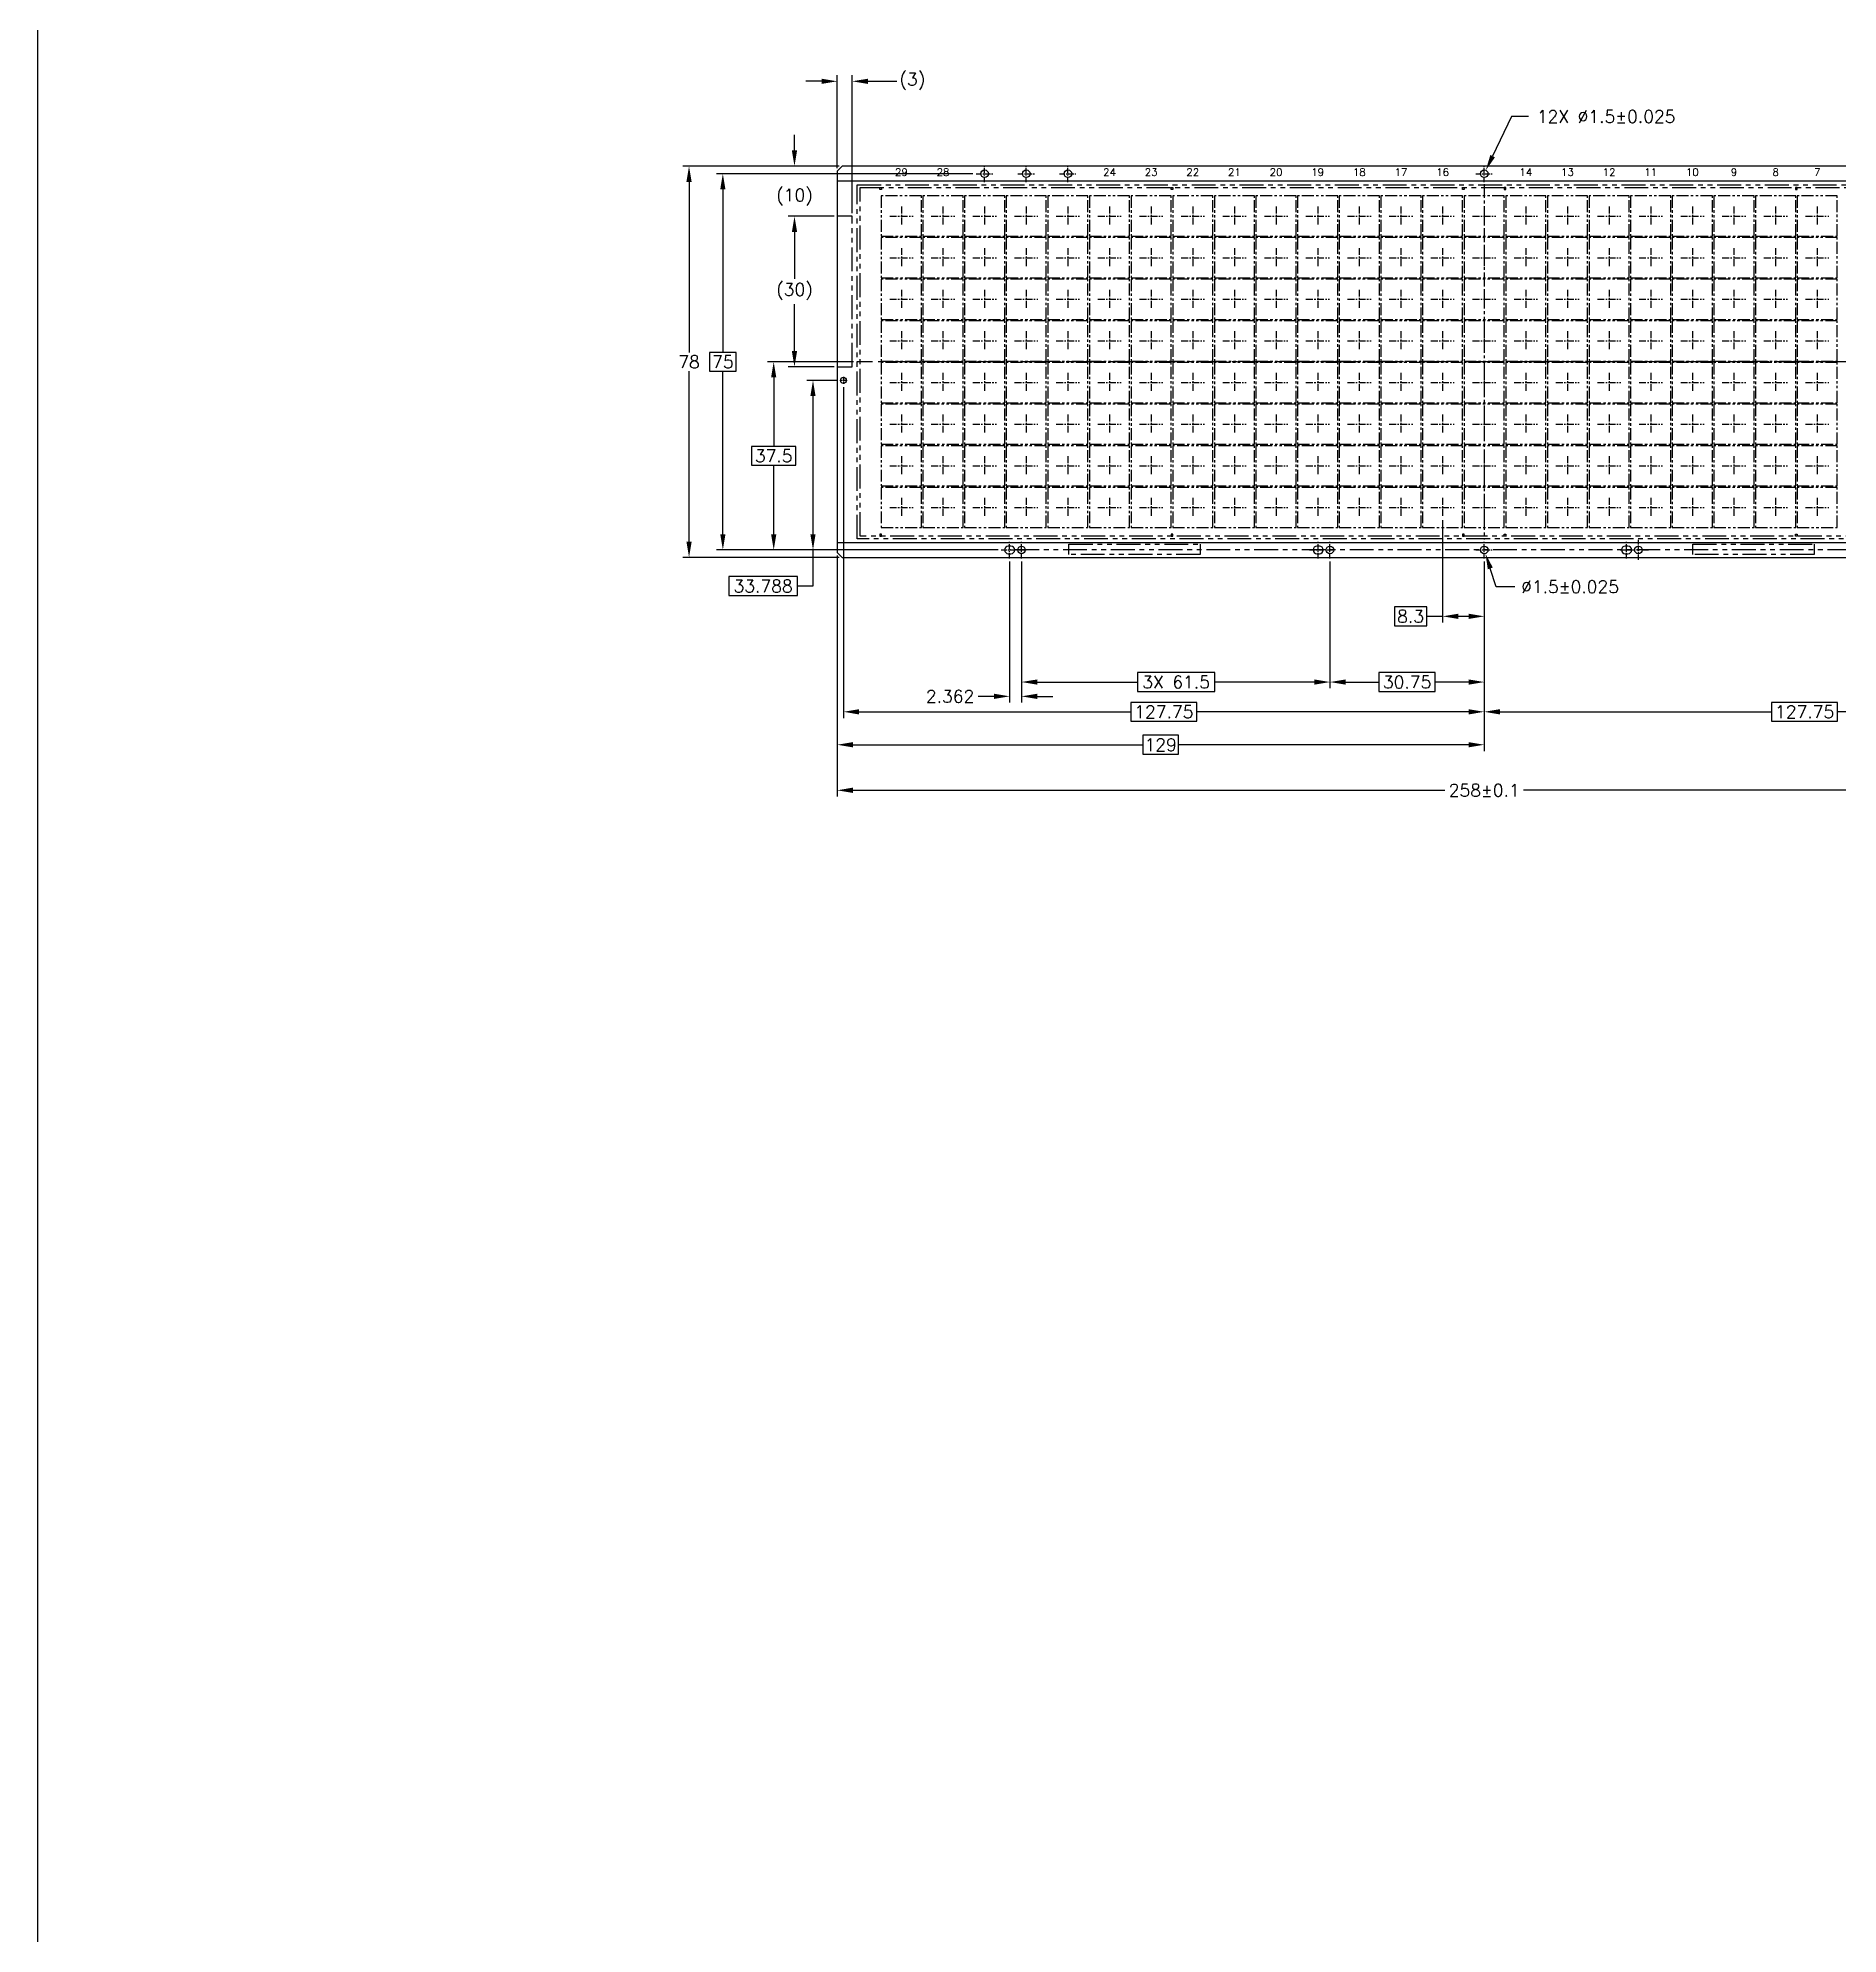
# Model space of a CAD drawing. Header units: millimetres. Extents: x 57 to 1212, y -970 to 358.
# Drawn here: x 57.5 to 416.4, y -292.8 to 85.2 of the extents above; entities that cross this region are included whole.
import ezdxf

# ---------------------------------------------------------------- set-up
doc = ezdxf.new("R2010")
doc.units = ezdxf.units.MM
doc.header["$LTSCALE"] = 0.3
doc.linetypes.add('CENTER', pattern=[14.705263, 9.190789, -1.838158, 1.838158, -1.838158])
doc.linetypes.add('PHANTOM2', pattern=[31.75, 15.875, -3.175, 3.175, -3.175, 3.175, -3.175])
for name, color, linetype in [('CENTER', 2, 'CENTER'), ('DIM', 3, 'Continuous'), ('PHANTOM', 4, 'PHANTOM2'), ('PKG', 4, 'PHANTOM2')]:
    doc.layers.add(name, color=color, linetype=linetype)
doc.layers.add('MOLD', color=1, linetype='PHANTOM2', plot=False)
doc.layers.add('TAPE', color=40, linetype='Continuous', plot=False)
doc.styles.get("Standard").update_dxf_attribs({"font": 'simplex.shx'})
doc.dimstyles.new('ASECL', dxfattribs={"dimscale": 0, "dimtxt": 2, "dimasz": 2.5, "dimexe": 1, "dimexo": 0.5, "dimgap": 0.5, "dimtad": 0, "dimtih": 1, "dimtoh": 1, "dimdec": 3, "dimzin": 9, "dimdsep": 46, "dimtxsty": 'Standard', "dimcen": 0.7, "dimclrd": 256, "dimclre": 256, "dimclrt": 2, "dimadec": 0, "dimazin": 3, "dimtfac": 1, "dimtdec": 3, "dimtofl": 0, "dimtmove": 0, "dimatfit": 3, "dimfxl": 0, "dimtolj": 1, "dimtzin": 0, "dimlwd": -1, "dimlwe": -1, "dimarcsym": 0})

# ---------------------------------------------------------------- blocks, each defined once
blk = doc.blocks.new('8X8')
at = {"layer": 'CENTER', "ltscale": 0.5}
for p, q in [((223.08, 151.76), (227.75, 151.76)), ((225.41, 153.68), (225.41, 149.83))]:
    blk.add_line(p, q, dxfattribs=at)
at = {"layer": 'PKG', "ltscale": 0.5}
blk.add_lwpolyline([(221.41, 147.76), (229.41, 147.76), (229.41, 155.76), (221.41, 155.76)], close=True, dxfattribs=at)
blk = doc.blocks.new('*D27')
at = {"layer": 'DEFPOINTS', "color": 0, "ltscale": 0.1}
for p in [(217.81, 59.67), (187.28, -18.33), (217.81, -18.33)]:
    blk.add_point(p, dxfattribs=at)
at = {"layer": 'DIM', "ltscale": 0.1}
for p, q in [((217.19, 59.67), (186.03, 59.67)), ((187.28, 56.54), (187.28, 22.54)), ((187.28, -15.21), (187.28, 18.79)), ((217.19, -18.33), (186.03, -18.33))]:
    blk.add_line(p, q, dxfattribs=at)
for points in [[(186.76, 56.54), (187.8, 56.54), (187.28, 59.67)], [(186.76, -15.21), (187.8, -15.21), (187.28, -18.33)]]:
    blk.add_solid(points, dxfattribs=at)
at = {"layer": 'DIM', "color": 2, "ltscale": 0.1, "insert": (187.28, 20.67), "char_height": 2.5, "attachment_point": 5}
blk.add_mtext('\\A1;78', dxfattribs=at)
blk = doc.blocks.new('*D28')
at = {"layer": 'DEFPOINTS', "color": 0, "ltscale": 0.1}
for p in [(244.51, 58.17), (194.02, -16.83), (249.5, -16.83)]:
    blk.add_point(p, dxfattribs=at)
at = {"layer": 'DIM', "ltscale": 0.1}
for p, q in [((243.89, 58.17), (192.77, 58.17)), ((194.02, 55.04), (194.02, 22.54)), ((196.67, 22.54), (191.37, 22.54)), ((191.37, 22.54), (191.37, 18.79)), ((196.67, 18.79), (196.67, 22.54)), ((191.37, 18.79), (196.67, 18.79)), ((194.02, -13.71), (194.02, 18.79)), ((248.88, -16.83), (192.77, -16.83))]:
    blk.add_line(p, q, dxfattribs=at)
for points in [[(193.5, 55.04), (194.54, 55.04), (194.02, 58.17)], [(193.5, -13.71), (194.54, -13.71), (194.02, -16.83)]]:
    blk.add_solid(points, dxfattribs=at)
at = {"layer": 'DIM', "color": 2, "ltscale": 0.1, "insert": (194.02, 20.67), "char_height": 2.5, "attachment_point": 5}
blk.add_mtext('\\A1;75', dxfattribs=at)
blk = doc.blocks.new('*D29')
at = {"layer": 'DEFPOINTS', "color": 0, "ltscale": 0.1}
for p in [(220.71, 20.67), (204.16, -16.83), (249.5, -16.83)]:
    blk.add_point(p, dxfattribs=at)
at = {"layer": 'DIM', "ltscale": 0.1}
for p, q in [((220.09, 20.67), (202.91, 20.67)), ((204.16, 17.54), (204.16, 3.79)), ((208.59, 3.79), (199.72, 3.79)), ((199.72, 3.79), (199.72, 0.04)), ((208.59, 0.04), (208.59, 3.79)), ((199.72, 0.04), (208.59, 0.04)), ((204.16, -13.71), (204.16, 0.04)), ((248.88, -16.83), (202.91, -16.83))]:
    blk.add_line(p, q, dxfattribs=at)
for points in [[(203.64, 17.54), (204.68, 17.54), (204.16, 20.67)], [(203.64, -13.71), (204.68, -13.71), (204.16, -16.83)]]:
    blk.add_solid(points, dxfattribs=at)
at = {"layer": 'DIM', "color": 2, "ltscale": 0.1, "insert": (204.16, 1.92), "char_height": 2.5, "attachment_point": 5}
blk.add_mtext('\\A1;37.5', dxfattribs=at)
blk = doc.blocks.new('*D30')
at = {"layer": 'DEFPOINTS', "color": 0, "ltscale": 0.1}
for p in [(345.49, 57.49), (346.14, 58.84)]:
    blk.add_point(p, dxfattribs=at)
at = {"layer": 'DIM', "ltscale": 0.1}
for p, q in [((351.25, 69.55), (347.49, 61.66)), ((354.62, 69.55), (351.25, 69.55))]:
    blk.add_line(p, q, dxfattribs=at)
blk.add_solid([(347.02, 61.89), (347.96, 61.44), (346.14, 58.84)], dxfattribs=at)
at = {"layer": 'DIM', "color": 2, "ltscale": 0.1, "insert": (370.12, 69.55), "char_height": 2.5, "attachment_point": 5}
blk.add_mtext('\\A1;12X ∅1.5%%P0.025', dxfattribs=at)
blk = doc.blocks.new('*D33')
at = {"layer": 'DEFPOINTS', "color": 0, "ltscale": 0.1}
for p in [(345.58, -16.12), (346.05, -17.54)]:
    blk.add_point(p, dxfattribs=at)
at = {"layer": 'DIM', "ltscale": 0.1}
for p, q in [((348.22, -24.16), (347.02, -20.51)), ((351.89, -24.16), (348.22, -24.16))]:
    blk.add_line(p, q, dxfattribs=at)
blk.add_solid([(347.52, -20.35), (346.53, -20.68), (346.05, -17.54)], dxfattribs=at)
at = {"layer": 'DIM', "color": 2, "ltscale": 0.1, "insert": (362.93, -24.16), "char_height": 2.5, "attachment_point": 5}
blk.add_mtext('\\A1;∅1.5%%P0.025', dxfattribs=at)
blk = doc.blocks.new('*D34')
at = {"layer": 'DEFPOINTS', "color": 0, "ltscale": 0.1}
for p in [(337.51, -10.31), (345.81, -18.53), (337.51, -30.07)]:
    blk.add_point(p, dxfattribs=at)
at = {"layer": 'DIM', "ltscale": 0.1}
for p, q in [((337.51, -10.93), (337.51, -31.32)), ((345.81, -19.16), (345.81, -31.32)), ((334.39, -28.2), (327.9, -28.2)), ((327.9, -28.2), (327.9, -31.95)), ((334.39, -31.95), (334.39, -28.2)), ((337.51, -30.07), (334.39, -30.07)), ((342.69, -30.07), (340.64, -30.07)), ((327.9, -31.95), (334.39, -31.95))]:
    blk.add_line(p, q, dxfattribs=at)
for points in [[(340.64, -29.55), (340.64, -30.59), (337.51, -30.07)], [(342.69, -29.55), (342.69, -30.59), (345.81, -30.07)]]:
    blk.add_solid(points, dxfattribs=at)
at = {"layer": 'DIM', "color": 2, "ltscale": 0.1, "insert": (331.14, -30.07), "char_height": 2.5, "attachment_point": 5}
blk.add_mtext('\\A1;8.3', dxfattribs=at)
blk = doc.blocks.new('*D35')
at = {"layer": 'DEFPOINTS', "color": 0, "ltscale": 0.1}
for p in [(315.06, -18.53), (345.81, -18.53), (345.81, -43.17)]:
    blk.add_point(p, dxfattribs=at)
at = {"layer": 'DIM', "ltscale": 0.1}
for p, q in [((315.06, -19.16), (315.06, -44.42)), ((345.81, -19.16), (345.81, -44.42)), ((336.06, -41.29), (324.81, -41.29)), ((324.81, -41.29), (324.81, -45.04)), ((336.06, -45.04), (336.06, -41.29)), ((318.19, -43.17), (324.81, -43.17)), ((324.81, -45.04), (336.06, -45.04)), ((342.69, -43.17), (336.06, -43.17))]:
    blk.add_line(p, q, dxfattribs=at)
for points in [[(318.19, -42.65), (318.19, -43.69), (315.06, -43.17)], [(342.69, -42.65), (342.69, -43.69), (345.81, -43.17)]]:
    blk.add_solid(points, dxfattribs=at)
at = {"layer": 'DIM', "color": 2, "ltscale": 0.1, "insert": (330.44, -43.17), "char_height": 2.5, "attachment_point": 5}
blk.add_mtext('\\A1;30.75', dxfattribs=at)
blk = doc.blocks.new('*D36')
at = {"layer": 'DEFPOINTS', "color": 0, "ltscale": 0.1}
for p in [(216.81, -17.33), (345.81, -18.53), (216.81, -55.67)]:
    blk.add_point(p, dxfattribs=at)
at = {"layer": 'DIM', "ltscale": 0.1}
for p, q in [((216.81, -17.96), (216.81, -56.92)), ((345.81, -19.16), (345.81, -56.92)), ((219.94, -55.67), (277.77, -55.67)), ((284.86, -53.79), (277.77, -53.79)), ((277.77, -53.79), (277.77, -57.54)), ((284.86, -57.54), (284.86, -53.79)), ((342.69, -55.67), (284.86, -55.67)), ((277.77, -57.54), (284.86, -57.54))]:
    blk.add_line(p, q, dxfattribs=at)
for points in [[(219.94, -55.15), (219.94, -56.19), (216.81, -55.67)], [(342.69, -55.15), (342.69, -56.19), (345.81, -55.67)]]:
    blk.add_solid(points, dxfattribs=at)
at = {"layer": 'DIM', "color": 2, "ltscale": 0.1, "insert": (281.31, -55.67), "char_height": 2.5, "attachment_point": 5}
blk.add_mtext('\\A1;129', dxfattribs=at)
blk = doc.blocks.new('*D37')
at = {"layer": 'DEFPOINTS', "color": 0, "ltscale": 0.1}
for p in [(216.81, -17.33), (474.81, -17.33), (474.81, -64.75)]:
    blk.add_point(p, dxfattribs=at)
at = {"layer": 'DIM', "ltscale": 0.1}
for p, q in [((216.81, -17.96), (216.81, -66)), ((474.81, -17.96), (474.81, -66)), ((219.94, -64.75), (337.99, -64.75)), ((471.69, -64.75), (353.64, -64.75))]:
    blk.add_line(p, q, dxfattribs=at)
for points in [[(219.94, -64.22), (219.94, -65.27), (216.81, -64.75)], [(471.69, -64.22), (471.69, -65.27), (474.81, -64.75)]]:
    blk.add_solid(points, dxfattribs=at)
at = {"layer": 'DIM', "color": 2, "ltscale": 0.1, "insert": (345.81, -64.75), "char_height": 2.5, "attachment_point": 5}
blk.add_mtext('\\A1;258%%P0.1', dxfattribs=at)
blk = doc.blocks.new('*D38')
at = {"layer": 'DEFPOINTS', "color": 0, "linetype": 'ByBlock', "ltscale": 0.05}
for p in [(218.06, 16.27), (345.81, -18.53), (345.81, -49.1)]:
    blk.add_point(p, dxfattribs=at)
at = {"layer": 'DIM', "linetype": 'ByBlock', "ltscale": 0.05}
for p, q in [((218.06, 15.64), (218.06, -50.35)), ((345.81, -19.16), (345.81, -50.35)), ((221.19, -49.1), (275.36, -49.1)), ((288.52, -47.23), (275.36, -47.23)), ((275.36, -47.23), (275.36, -50.98)), ((288.52, -50.98), (288.52, -47.23)), ((342.69, -49.1), (288.52, -49.1)), ((275.36, -50.98), (288.52, -50.98))]:
    blk.add_line(p, q, dxfattribs=at)
for points in [[(221.19, -48.58), (221.19, -49.63), (218.06, -49.1)], [(342.69, -48.58), (342.69, -49.63), (345.81, -49.1)]]:
    blk.add_solid(points, dxfattribs=at)
at = {"layer": 'DIM', "color": 2, "linetype": 'ByBlock', "ltscale": 0.05, "insert": (281.94, -49.1), "char_height": 2.5, "attachment_point": 5}
blk.add_mtext('\\A1;127.75', dxfattribs=at)
blk = doc.blocks.new('*D39')
at = {"layer": 'DEFPOINTS', "color": 0, "ltscale": 0.1}
for p in [(473.56, 22.27), (345.81, -18.53), (345.81, -49.1)]:
    blk.add_point(p, dxfattribs=at)
at = {"layer": 'DIM', "ltscale": 0.1}
for p, q in [((473.56, 21.64), (473.56, -50.35)), ((345.81, -19.16), (345.81, -50.35)), ((348.94, -49.1), (403.11, -49.1)), ((416.27, -47.23), (403.11, -47.23)), ((403.11, -47.23), (403.11, -50.98)), ((416.27, -50.98), (416.27, -47.23)), ((470.44, -49.1), (416.27, -49.1)), ((403.11, -50.98), (416.27, -50.98))]:
    blk.add_line(p, q, dxfattribs=at)
for points in [[(348.94, -48.58), (348.94, -49.63), (345.81, -49.1)], [(470.44, -48.58), (470.44, -49.63), (473.56, -49.1)]]:
    blk.add_solid(points, dxfattribs=at)
at = {"layer": 'DIM', "color": 2, "ltscale": 0.1, "insert": (409.69, -49.1), "char_height": 2.5, "attachment_point": 5}
blk.add_mtext('\\A1;127.75', dxfattribs=at)
blk = doc.blocks.new('*D40')
at = {"layer": 'DEFPOINTS', "color": 0, "ltscale": 0.1}
for p in [(217.38, 16.96), (211.99, -16.83), (249.5, -16.83)]:
    blk.add_point(p, dxfattribs=at)
at = {"layer": 'DIM', "ltscale": 0.1}
for p, q in [((216.75, 16.96), (210.74, 16.96)), ((211.99, 13.83), (211.99, -13.71)), ((248.88, -16.83), (210.74, -16.83)), ((211.99, -16.83), (211.99, -24.04)), ((208.87, -22.16), (195.24, -22.16)), ((195.24, -22.16), (195.24, -25.91)), ((208.87, -25.91), (208.87, -22.16)), ((195.24, -25.91), (208.87, -25.91)), ((211.99, -24.04), (208.87, -24.04))]:
    blk.add_line(p, q, dxfattribs=at)
for points in [[(211.47, 13.83), (212.51, 13.83), (211.99, 16.96)], [(211.47, -13.71), (212.51, -13.71), (211.99, -16.83)]]:
    blk.add_solid(points, dxfattribs=at)
at = {"layer": 'DIM', "color": 2, "ltscale": 0.1, "insert": (202.05, -24.04), "char_height": 2.5, "attachment_point": 5}
blk.add_mtext('\\A1;33.788', dxfattribs=at)
blk = doc.blocks.new('*D43')
at = {"layer": 'DEFPOINTS', "color": 0, "ltscale": 0.1}
for p in [(219.81, 76.58), (216.81, 58.67), (219.81, 49.67)]:
    blk.add_point(p, dxfattribs=at)
at = {"layer": 'DIM', "ltscale": 0.1}
for p, q in [((213.69, 76.58), (210.56, 76.58)), ((216.81, 59.29), (216.81, 77.83)), ((219.81, 50.29), (219.81, 77.83)), ((222.94, 76.58), (228.73, 76.58))]:
    blk.add_line(p, q, dxfattribs=at)
for points in [[(213.69, 77.1), (213.69, 76.06), (216.81, 76.58)], [(222.94, 77.1), (222.94, 76.06), (219.81, 76.58)]]:
    blk.add_solid(points, dxfattribs=at)
at = {"layer": 'DIM', "color": 2, "ltscale": 0.1, "insert": (231.8, 76.58), "char_height": 2.5, "attachment_point": 5}
blk.add_mtext('\\A1;(3)', dxfattribs=at)
blk = doc.blocks.new('*D44')
at = {"layer": 'DEFPOINTS', "color": 0, "ltscale": 0.1}
for p in [(217.81, 59.67), (208.3, 49.67), (216.81, 49.67)]:
    blk.add_point(p, dxfattribs=at)
at = {"layer": 'DIM', "ltscale": 0.1}
for p, q in [((208.3, 62.79), (208.3, 65.92)), ((217.19, 59.67), (207.05, 59.67)), ((216.19, 49.67), (207.05, 49.67)), ((208.3, 46.54), (208.3, 43.42))]:
    blk.add_line(p, q, dxfattribs=at)
for points in [[(207.78, 62.79), (208.82, 62.79), (208.3, 59.67)], [(207.78, 46.54), (208.82, 46.54), (208.3, 49.67)]]:
    blk.add_solid(points, dxfattribs=at)
at = {"layer": 'DIM', "color": 2, "ltscale": 0.1, "insert": (208.3, 53.5), "char_height": 2.5, "attachment_point": 5}
blk.add_mtext('\\A1;(10)', dxfattribs=at)
blk = doc.blocks.new('*D45')
at = {"layer": 'DEFPOINTS', "color": 0, "ltscale": 0.1}
for p in [(216.81, 49.67), (208.3, 19.67), (216.81, 19.67)]:
    blk.add_point(p, dxfattribs=at)
at = {"layer": 'DIM', "ltscale": 0.1}
for p, q in [((216.19, 49.67), (207.05, 49.67)), ((208.3, 46.54), (208.3, 37.2)), ((208.3, 22.79), (208.3, 32.14)), ((216.19, 19.67), (207.05, 19.67))]:
    blk.add_line(p, q, dxfattribs=at)
for points in [[(207.78, 46.54), (208.82, 46.54), (208.3, 49.67)], [(207.78, 22.79), (208.82, 22.79), (208.3, 19.67)]]:
    blk.add_solid(points, dxfattribs=at)
at = {"layer": 'DIM', "color": 2, "ltscale": 0.1, "insert": (208.3, 34.67), "char_height": 2.5, "attachment_point": 5}
blk.add_mtext('\\A1;(30)', dxfattribs=at)
blk = doc.blocks.new('*D47')
at = {"layer": 'DEFPOINTS', "color": 0, "ltscale": 0.1}
for p in [(253.56, -18.53), (315.06, -18.53), (315.06, -43.17)]:
    blk.add_point(p, dxfattribs=at)
at = {"layer": 'DIM', "ltscale": 0.1}
for p, q in [((253.56, -19.16), (253.56, -44.42)), ((315.06, -19.16), (315.06, -44.42)), ((292.09, -41.29), (276.67, -41.29)), ((276.67, -41.29), (276.67, -45.04)), ((292.09, -45.04), (292.09, -41.29)), ((256.69, -43.17), (276.67, -43.17)), ((276.67, -45.04), (292.09, -45.04)), ((311.94, -43.17), (292.09, -43.17))]:
    blk.add_line(p, q, dxfattribs=at)
for points in [[(256.69, -42.65), (256.69, -43.69), (253.56, -43.17)], [(311.94, -42.65), (311.94, -43.69), (315.06, -43.17)]]:
    blk.add_solid(points, dxfattribs=at)
at = {"layer": 'DIM', "color": 2, "ltscale": 0.1, "insert": (284.38, -43.17), "char_height": 2.5, "attachment_point": 5}
blk.add_mtext('\\A1;3X 61.5', dxfattribs=at)
blk = doc.blocks.new('*D48')
at = {"layer": 'DEFPOINTS', "color": 0, "ltscale": 0.1}
for p in [(251.2, -18.53), (253.56, -18.53), (251.2, -46.02)]:
    blk.add_point(p, dxfattribs=at)
at = {"layer": 'DIM', "ltscale": 0.1}
for p, q in [((251.2, -19.16), (251.2, -47.27)), ((253.56, -19.16), (253.56, -47.27)), ((248.08, -46.02), (244.95, -46.02)), ((256.69, -46.02), (259.81, -46.02))]:
    blk.add_line(p, q, dxfattribs=at)
for points in [[(248.08, -45.5), (248.08, -46.54), (251.2, -46.02)], [(256.69, -45.5), (256.69, -46.54), (253.56, -46.02)]]:
    blk.add_solid(points, dxfattribs=at)
at = {"layer": 'DIM', "color": 2, "ltscale": 0.1, "insert": (239.33, -46.02), "char_height": 2.5, "attachment_point": 5}
blk.add_mtext('\\A1;2.362', dxfattribs=at)

msp = doc.modelspace()

# ---------------------------------------------------------------- linework, layer by layer
at = {"ltscale": 0.5}
for p, q in [((216.8136, 58.6683), (217.8136, 59.6683)), ((473.8136, 59.6683), (217.8136, 59.6683)), ((217.8136, -18.3317), (473.8136, -18.3317))]:
    msp.add_line(p, q, dxfattribs=at)
at = {"linetype": 'ByBlock', "ltscale": 0.05}
msp.add_line((216.8136, 58.6683), (216.8136, -17.3317), dxfattribs=at)
at = {"ltscale": 0.05}
msp.add_line((217.8136, -18.3317), (216.8136, -17.3317), dxfattribs=at)
at = {"ltscale": 0.5}
for points in [[(225.6386, 55.0183), (225.2886, 55.0183), (225.2886, 55.4183), (225.6386, 55.4183)], [(283.7386, 55.0183), (283.3886, 55.0183), (283.3886, 55.4183), (283.7386, 55.4183)], [(341.8386, 55.0183), (341.4886, 55.0183), (341.4886, 55.4183), (341.8386, 55.4183)], [(349.7886, 55.0183), (350.1386, 55.0183), (350.1386, 55.4183), (349.7886, 55.4183)], [(407.8886, 55.0183), (408.2386, 55.0183), (408.2386, 55.4183), (407.8886, 55.4183)], [(225.6386, -13.6817), (225.2886, -13.6817), (225.2886, -14.0817), (225.6386, -14.0817)], [(283.7386, -13.6817), (283.3886, -13.6817), (283.3886, -14.0817), (283.7386, -14.0817)], [(341.8386, -13.6817), (341.4886, -13.6817), (341.4886, -14.0817), (341.8386, -14.0817)], [(349.7886, -13.6817), (350.1386, -13.6817), (350.1386, -14.0817), (349.7886, -14.0817)], [(407.8886, -13.6817), (408.2386, -13.6817), (408.2386, -14.0817), (407.8886, -14.0817)], [(407.8886, -13.6817), (408.2386, -13.6817), (408.2386, -14.0817), (407.8886, -14.0817)]]:
    msp.add_lwpolyline(points, close=True, dxfattribs=at)
at = {"ltscale": 0.05}
for points in [[(251.4676, -16.0817), (250.9356, -16.0817, 1), (250.9356, -17.5817), (251.4676, -17.5817, 1)], [(312.9676, -16.0817), (312.4356, -16.0817, 1), (312.4356, -17.5817), (312.9676, -17.5817, 1)], [(374.4676, -16.0817), (373.9356, -16.0817, 1), (373.9356, -17.5817), (374.4676, -17.5817, 1)]]:
    msp.add_lwpolyline(points, format="xyb", close=True, dxfattribs=at)
for centre in [(246.2136, 58.1683), (254.5136, 58.1683), (262.8136, 58.1683), (345.8136, 58.1683), (253.5636, -16.8317), (315.0636, -16.8317), (345.8136, -16.8317), (376.5636, -16.8317)]:
    msp.add_circle(centre, 0.75)
msp.add_circle((218.0636, 16.9563), 0.6, dxfattribs=at)
at = {"layer": 'CENTER', "ltscale": 0.4}
for p, q in [((244.5136, 58.1683), (247.9136, 58.1683)), ((246.2136, 56.4683), (246.2136, 59.8683)), ((246.2136, 56.4683), (246.2136, 59.8683)), ((252.8136, 58.1683), (256.2136, 58.1683)), ((254.5136, 56.4683), (254.5136, 59.8683)), ((254.5136, 56.4683), (254.5136, 59.8683)), ((261.1136, 58.1683), (264.5136, 58.1683)), ((262.8136, 56.4683), (262.8136, 59.8683)), ((262.8136, 56.4683), (262.8136, 59.8683)), ((344.1136, 58.1683), (347.5136, 58.1683)), ((345.8136, 56.4683), (345.8136, 59.8683)), ((345.8136, 56.4683), (345.8136, 59.8683)), ((345.8136, 56.4683), (345.8136, 59.8683)), ((376.5636, -18.8317), (376.5636, -14.8317)), ((249.5016, -16.8317), (254.5178, -16.8317)), ((251.2016, -18.5317), (251.2016, -15.1317)), ((253.5636, -18.5317), (253.5636, -15.1317)), ((311.0016, -16.8317), (315.9215, -16.8317)), ((312.7016, -18.5317), (312.7016, -15.1317)), ((315.0636, -18.5317), (315.0636, -15.1317)), ((344.1136, -16.8317), (347.5136, -16.8317)), ((345.8136, -18.5317), (345.8136, -15.1317)), ((374.2016, -18.5317), (374.2016, -15.1317))]:
    msp.add_line(p, q, dxfattribs=at)
at = {"layer": 'CENTER'}
for p, q in [((345.8136, 56.1015), (345.8136, -14.7648)), ((372.9175, -16.8317), (378.5636, -16.8317))]:
    msp.add_line(p, q, dxfattribs=at)
at = {"layer": 'CENTER', "ltscale": 2}
msp.add_line((470.9125, 20.6683), (220.7147, 20.6683), dxfattribs=at)
at = {"layer": 'CENTER', "ltscale": 0.2}
for p, q in [((218.75, 16.9563), (217.3772, 16.9563)), ((218.0636, 17.6428), (218.0636, 16.2699))]:
    msp.add_line(p, q, dxfattribs=at)
at = {"layer": 'DIM'}
msp.add_lwpolyline([(57.4644, 357.9149), (634.9146, 357.9149), (634.9146, -306.029), (57.4644, -306.029)], close=True, dxfattribs=at)
at = {"layer": 'MOLD'}
for p, q in [((220.8136, 55.9433), (470.8136, 55.9433)), ((220.8136, -14.6067), (220.8136, 55.9433)), ((221.3636, -14.0817), (221.3636, 55.4183)), ((221.3636, 55.4183), (470.2636, 55.4183)), ((470.8136, -14.6067), (220.8136, -14.6067)), ((470.2636, -14.0817), (221.3636, -14.0817))]:
    msp.add_line(p, q, dxfattribs=at)
at = {"layer": 'PHANTOM'}
for p, q in [((438.0636, -16.8317), (251.2016, -16.8317)), ((262.9922, -17.7308), (262.9922, -15.6701)), ((262.9922, -15.6701), (289.182, -15.6701)), ((289.182, -17.7308), (262.9922, -17.7308)), ((289.182, -15.6701), (289.182, -17.7308))]:
    msp.add_line(p, q, dxfattribs=at)
for points in [[(216.8136, 19.6683), (219.8136, 19.6683), (219.8136, 49.6683), (216.8136, 49.6683)], [(411.5944, -15.6701), (411.5944, -17.7308), (387.3836, -17.7308), (387.3836, -15.6701)]]:
    msp.add_lwpolyline(points, close=True, dxfattribs=at)
at = {"layer": 'TAPE', "ltscale": 0.05}
msp.add_lwpolyline([(216.8136, -15.3317), (474.8136, -15.3317), (474.8136, 56.6683), (216.8136, 56.6683)], close=True, dxfattribs=at)

# ---------------------------------------------------------------- block references
at = {"layer": 'DIM'}
for p in [(4.2, -102.0376), (12.5, -102.0376), (20.8, -102.0376), (29.1, -102.0376), (37.4, -102.0376), (45.7, -102.0376), (54, -102.0376), (62.3, -102.0376), (70.6, -102.0376), (78.9, -102.0376), (87.2, -102.0376), (95.5, -102.0376), (103.8, -102.0376), (112.1, -102.0376), (120.4, -102.0376), (128.7, -102.0376), (137, -102.0376), (145.3, -102.0376), (153.6, -102.0376), (161.9, -102.0376), (170.2, -102.0376), (178.5, -102.0376), (186.8, -102.0376), (4.2, -110.3376), (12.5, -110.3376), (20.8, -110.3376), (29.1, -110.3376), (37.4, -110.3376), (45.7, -110.3376), (54, -110.3376), (62.3, -110.3376), (70.6, -110.3376), (78.9, -110.3376), (87.2, -110.3376), (95.5, -110.3376), (103.8, -110.3376), (112.1, -110.3376), (120.4, -110.3376), (128.7, -110.3376), (137, -110.3376), (145.3, -110.3376), (153.6, -110.3376), (161.9, -110.3376), (170.2, -110.3376), (178.5, -110.3376), (186.8, -110.3376), (4.2, -118.6376), (12.5, -118.6376), (20.8, -118.6376), (29.1, -118.6376), (37.4, -118.6376), (45.7, -118.6376), (54, -118.6376), (62.3, -118.6376), (70.6, -118.6376), (78.9, -118.6376), (87.2, -118.6376), (95.5, -118.6376), (103.8, -118.6376), (112.1, -118.6376), (120.4, -118.6376), (128.7, -118.6376), (137, -118.6376), (145.3, -118.6376), (153.6, -118.6376), (161.9, -118.6376), (170.2, -118.6376), (178.5, -118.6376), (186.8, -118.6376), (4.2, -126.9376), (12.5, -126.9376), (20.8, -126.9376), (29.1, -126.9376), (37.4, -126.9376), (45.7, -126.9376), (54, -126.9376), (62.3, -126.9376), (70.6, -126.9376), (78.9, -126.9376), (87.2, -126.9376), (95.5, -126.9376), (103.8, -126.9376), (112.1, -126.9376), (120.4, -126.9376), (128.7, -126.9376), (137, -126.9376), (145.3, -126.9376), (153.6, -126.9376), (161.9, -126.9376), (170.2, -126.9376), (178.5, -126.9376), (186.8, -126.9376), (4.2, -135.2376), (12.5, -135.2376), (20.8, -135.2376), (29.1, -135.2376), (37.4, -135.2376), (45.7, -135.2376), (54, -135.2376), (62.3, -135.2376), (70.6, -135.2376), (78.9, -135.2376), (87.2, -135.2376), (95.5, -135.2376), (103.8, -135.2376), (112.1, -135.2376), (120.4, -135.2376), (128.7, -135.2376), (137, -135.2376), (145.3, -135.2376), (153.6, -135.2376), (161.9, -135.2376), (170.2, -135.2376), (178.5, -135.2376), (186.8, -135.2376), (4.2, -143.5376), (12.5, -143.5376), (20.8, -143.5376), (29.1, -143.5376), (37.4, -143.5376), (45.7, -143.5376), (54, -143.5376), (62.3, -143.5376), (70.6, -143.5376), (78.9, -143.5376), (87.2, -143.5376), (95.5, -143.5376), (103.8, -143.5376), (112.1, -143.5376), (120.4, -143.5376), (128.7, -143.5376), (137, -143.5376), (145.3, -143.5376), (153.6, -143.5376), (161.9, -143.5376), (170.2, -143.5376), (178.5, -143.5376), (186.8, -143.5376), (4.2, -151.8376), (12.5, -151.8376), (20.8, -151.8376), (29.1, -151.8376), (37.4, -151.8376), (45.7, -151.8376), (54, -151.8376), (62.3, -151.8376), (70.6, -151.8376), (78.9, -151.8376), (87.2, -151.8376), (95.5, -151.8376), (103.8, -151.8376), (112.1, -151.8376), (120.4, -151.8376), (128.7, -151.8376), (137, -151.8376), (145.3, -151.8376), (153.6, -151.8376), (161.9, -151.8376), (170.2, -151.8376), (178.5, -151.8376), (186.8, -151.8376), (4.2, -160.1376), (12.5, -160.1376), (20.8, -160.1376), (29.1, -160.1376), (37.4, -160.1376), (45.7, -160.1376), (54, -160.1376), (62.3, -160.1376), (70.6, -160.1376), (78.9, -160.1376), (87.2, -160.1376), (95.5, -160.1376), (103.8, -160.1376), (112.1, -160.1376), (120.4, -160.1376), (128.7, -160.1376), (137, -160.1376), (145.3, -160.1376), (153.6, -160.1376), (161.9, -160.1376), (170.2, -160.1376), (178.5, -160.1376), (186.8, -160.1376)]:
    msp.add_blockref('8X8', p, dxfattribs=at)

# ---------------------------------------------------------------- texts
at = {"layer": 'DIM', "color": 2, "char_height": 1.5, "width": 1.528822, "attachment_point": 5}
for s, insert in [('29', (229.6136, 58.4683)), ('28', (237.9136, 58.4683)), ('24', (271.1136, 58.4683)), ('23', (279.4136, 58.4683)), ('22', (287.7136, 58.4683)), ('21', (296.0136, 58.4683)), ('20', (304.3136, 58.4683)), ('19', (312.6136, 58.4683)), ('18', (320.9136, 58.4683)), ('17', (329.2136, 58.4683)), ('16', (337.5136, 58.4683)), ('14', (354.1136, 58.4683)), ('13', (362.4136, 58.4683)), ('12', (370.7136, 58.4683)), ('11', (379.0136, 58.4683)), ('10', (387.3136, 58.4683)), ('9', (395.6136, 58.4683)), ('8', (403.9136, 58.4683)), ('7', (412.2136, 58.4683))]:
    msp.add_mtext(s, dxfattribs=dict(at, insert=insert))

# ---------------------------------------------------------------- dimensions: what is measured, and where the dimension line sits
at = {"layer": 'DIM', "ltscale": 0.1}
for base, p1, p2, text, override, picture, middle in [((219.8136, 76.5814), (216.8136, 58.6683), (219.8136, 49.6683), '(<>)', {"dimscale": 1.25}, '*D43', (231.7977, 76.5814)), ((315.0636, -43.1664), (253.5636, -18.5317), (315.0636, -18.5317), '3X <>', {"dimscale": 1.25, "dimgap": -0.5, "dimtol": 0, "dimlim": 0}, '*D47', (284.378, -43.1664))]:
    dim = msp.add_linear_dim(base=base, p1=p1, p2=p2, text=text, dimstyle='ASECL', override=override, dxfattribs=at)
    dim.commit()
    dim.dimension.update_dxf_attribs({"geometry": picture, "text_midpoint": middle, "dimtype": 160})
for p1, p2, text, picture, middle in [((345.49, 57.4917), (346.1371, 58.845), '12X <>%%P0.025', '*D30', (370.1228, 69.5453)), ((345.5793, -16.1192), (346.0479, -17.5441), '<>%%P0.025', '*D33', (362.9312, -24.1557))]:
    dim = msp.add_diameter_dim_2p(p1=p1, p2=p2, text=text, dimstyle='ASECL', override={"dimscale": 1.25, "dimcen": 0}, dxfattribs=at)
    dim.commit()
    dim.dimension.update_dxf_attribs({"geometry": picture, "text_midpoint": middle, "dimtype": 163})
for base, p1, p2, picture, middle in [((208.3004, 49.6683), (217.8136, 59.6683), (216.8136, 49.6683), '*D44', (208.3004, 53.4999)), ((208.3004, 19.6683), (216.8136, 49.6683), (216.8136, 19.6683), '*D45', (208.3004, 34.6683))]:
    dim = msp.add_linear_dim(base=base, p1=p1, p2=p2, angle=90, text='(<>)', dimstyle='ASECL', override={"dimscale": 1.25}, dxfattribs=at)
    dim.commit()
    dim.dimension.update_dxf_attribs({"geometry": picture, "text_midpoint": middle, "dimtype": 160})
for base, p1, p2, override, picture, middle in [((187.2781, -18.3317), (217.8136, 59.6683), (217.8136, -18.3317), {"dimscale": 1.25}, '*D27', (187.2781, 20.6683)), ((194.0186, -16.8317), (244.5136, 58.1683), (249.5016, -16.8317), {"dimscale": 1.25, "dimgap": -0.5, "dimtol": 0, "dimlim": 0}, '*D28', (194.0186, 20.6683)), ((204.1594, -16.8317), (220.7147, 20.6683), (249.5016, -16.8317), {"dimscale": 1.25, "dimgap": -0.5, "dimtol": 0, "dimlim": 0}, '*D29', (204.1594, 1.9183))]:
    dim = msp.add_linear_dim(base=base, p1=p1, p2=p2, angle=90, dimstyle='ASECL', override=override, dxfattribs=at)
    dim.commit()
    dim.dimension.update_dxf_attribs({"geometry": picture, "text_midpoint": middle})
for base, p1, p2, picture, middle in [((345.8136, -49.1047), (473.5636, 22.2699), (345.8136, -18.5317), '*D39', (409.6886, -49.1047)), ((216.8136, -55.6672), (345.8136, -18.5317), (216.8136, -17.3317), '*D36', (281.3136, -55.6672)), ((345.8136, -43.1664), (315.0636, -18.5317), (345.8136, -18.5317), '*D35', (330.4386, -43.1664))]:
    dim = msp.add_linear_dim(base=base, p1=p1, p2=p2, dimstyle='ASECL', override={"dimscale": 1.25, "dimgap": -0.5, "dimtol": 0, "dimlim": 0}, dxfattribs=at)
    dim.commit()
    dim.dimension.update_dxf_attribs({"geometry": picture, "text_midpoint": middle})
dim = msp.add_linear_dim(base=(211.9938, -16.8317), p1=(217.3772, 16.9563), p2=(249.5016, -16.8317), angle=90, dimstyle='ASECL', override={"dimscale": 1.25, "dimgap": -0.5}, dxfattribs=at)
dim.commit()
dim.dimension.update_dxf_attribs({"geometry": '*D40', "text_midpoint": (202.0533, -24.0363), "dimtype": 160})
at = {"layer": 'DIM', "linetype": 'ByBlock', "ltscale": 0.05}
dim = msp.add_linear_dim(base=(345.8136, -49.1047), p1=(218.0636, 16.2699), p2=(345.8136, -18.5317), dimstyle='ASECL', override={"dimscale": 1.25, "dimgap": -0.5, "dimtol": 0, "dimlim": 0}, dxfattribs=at)
dim.commit()
dim.dimension.update_dxf_attribs({"geometry": '*D38', "text_midpoint": (281.9386, -49.1047)})
at = {"layer": 'DIM', "ltscale": 0.1}
for base, p1, p2, override, picture, middle in [((337.5136, -30.0716), (345.8136, -18.5317), (337.5136, -10.3062), {"dimscale": 1.25, "dimgap": -0.5, "dimtol": 0, "dimlim": 0}, '*D34', (331.1445, -30.0716)), ((251.2016, -46.021), (253.5636, -18.5317), (251.2016, -18.5317), {"dimscale": 1.25}, '*D48', (239.3266, -46.021))]:
    dim = msp.add_linear_dim(base=base, p1=p1, p2=p2, dimstyle='ASECL', override=override, dxfattribs=at)
    dim.commit()
    dim.dimension.update_dxf_attribs({"geometry": picture, "text_midpoint": middle, "dimtype": 160})
dim = msp.add_linear_dim(base=(474.8136, -64.7451), p1=(216.8136, -17.3317), p2=(474.8136, -17.3317), text='<>%%P0.1', dimstyle='ASECL', override={"dimscale": 1.25}, dxfattribs=at)
dim.commit()
dim.dimension.update_dxf_attribs({"geometry": '*D37', "text_midpoint": (345.8136, -64.7451)})

doc.saveas('drawing.dxf')
